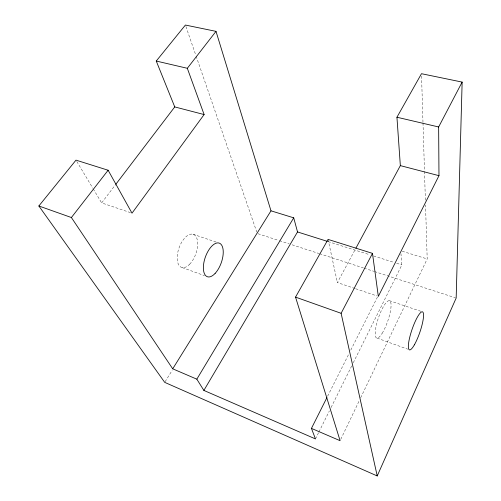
<?xml version="1.0" encoding="UTF-8"?>
<svg xmlns="http://www.w3.org/2000/svg" width="501" height="501" viewBox="0 0 501 501"><rect width="100%" height="100%" fill="white"/><g stroke="black" fill="none" stroke-linecap="round" stroke-linejoin="round"><path stroke-width="0.38" stroke-dasharray="2.5 1.88" d="M340.768 439.283L359.336 400.537M360.689 397.719L427.196 258.942L425.531 205.015M315.473 438.926L318.592 432.632M318.943 431.937L329.351 410.964M331.086 407.47L351.902 365.536M353.293 362.743L401.865 264.891L400.963 253.756M327.61 396.222L348.696 354.27M350.806 350.074L377.522 296.936M354.933 288.501L337.386 282.57L355.159 249.554M165.13 381.699L172.156 370.402M130.523 212.668L101.634 202.905L115.318 184.95M402.19 251.239L427.196 258.942M328.08 241.595L369.819 254.771M373.546 255.948L393.667 262.305M396.648 263.244L401.865 264.891M258.009 233.742L278.788 240.486M279.527 240.724L289.177 243.855M292.146 244.82L318.861 253.493M319.607 253.731L363.394 267.941M364.139 268.179L373.784 271.31M374.529 271.555L455.422 297.801M355.666 288.751L376.871 295.916M192.966 234.224L216.05 242.033M389.39 300.663L422.33 311.804M182.283 267.603L204.471 275.631M377.115 338.112L407.607 349.147M76.797 161.466L92.823 188.201M93.224 188.871L101.634 202.905M185.915 26.528L195.853 55.354M196.11 56.093L256.756 232.026M328.074 239.403L337.386 282.57M421.554 76.052L422.976 122.163M423.001 122.945L424.472 170.622M424.497 171.405L425.387 200.325M382.163 333.271A19.746 4.929 -71 0 0 390.436 301.539A19.746 4.929 -71 0 0 376.79 323.32A19.746 4.929 -71 0 0 382.163 333.271M189.629 264.252A17.554 8.905 -70.4 0 0 195.002 235.382A17.554 8.905 -70.4 0 0 177.661 252.98A17.554 8.905 -70.4 0 0 189.629 264.252"/><path stroke-width="0.75" d="M355.904 248.177L400.343 165.624L396.942 117.234L421.479 73.703L462.141 82.089L456.167 298.045L377.222 475.95L164.716 382.363L38.859 205.98L75.995 160.132L108.128 170.24L132.007 213.169L204.12 114.56L187.318 68.293L156.256 61.041L185.408 25.05L216.006 31.356L270.991 210.827L172.72 368.817L196.83 379.169L203.876 390.423L315.473 438.926L311.44 428.386L326.909 397.619M462.141 82.089L438.644 126.972L438.976 175.676L378.33 296.41L372.481 253.368L328.074 239.403L295.54 297.118L340.091 440.692L311.44 428.386M377.222 475.95L341.112 313.3L372.481 253.368M203.876 390.423L297.525 231.944L293.724 217.829L270.991 210.827M196.83 379.169L293.724 217.829M115.787 184.33L174.749 106.92L156.256 61.041M172.72 368.817L71.392 217.534L108.128 170.24M187.318 68.293L216.006 31.356M396.942 117.234L438.644 126.972M174.749 106.92L204.12 114.56M400.343 165.624L438.976 175.676M297.525 231.944L327.335 241.357M38.859 205.98L71.392 217.534M295.54 297.118L341.112 313.3M215.129 273.396A17.842 8.448 -70.5 0 0 220.86 244.137A17.842 8.448 -70.5 0 0 203.932 262.261A17.842 8.448 -70.5 0 0 215.129 273.396M414.377 344.82A20.115 4.152 -71.1 0 0 423.188 312.624A20.115 4.152 -71.1 0 0 410.288 335.15A20.115 4.152 -71.1 0 0 414.377 344.82"/></g></svg>
